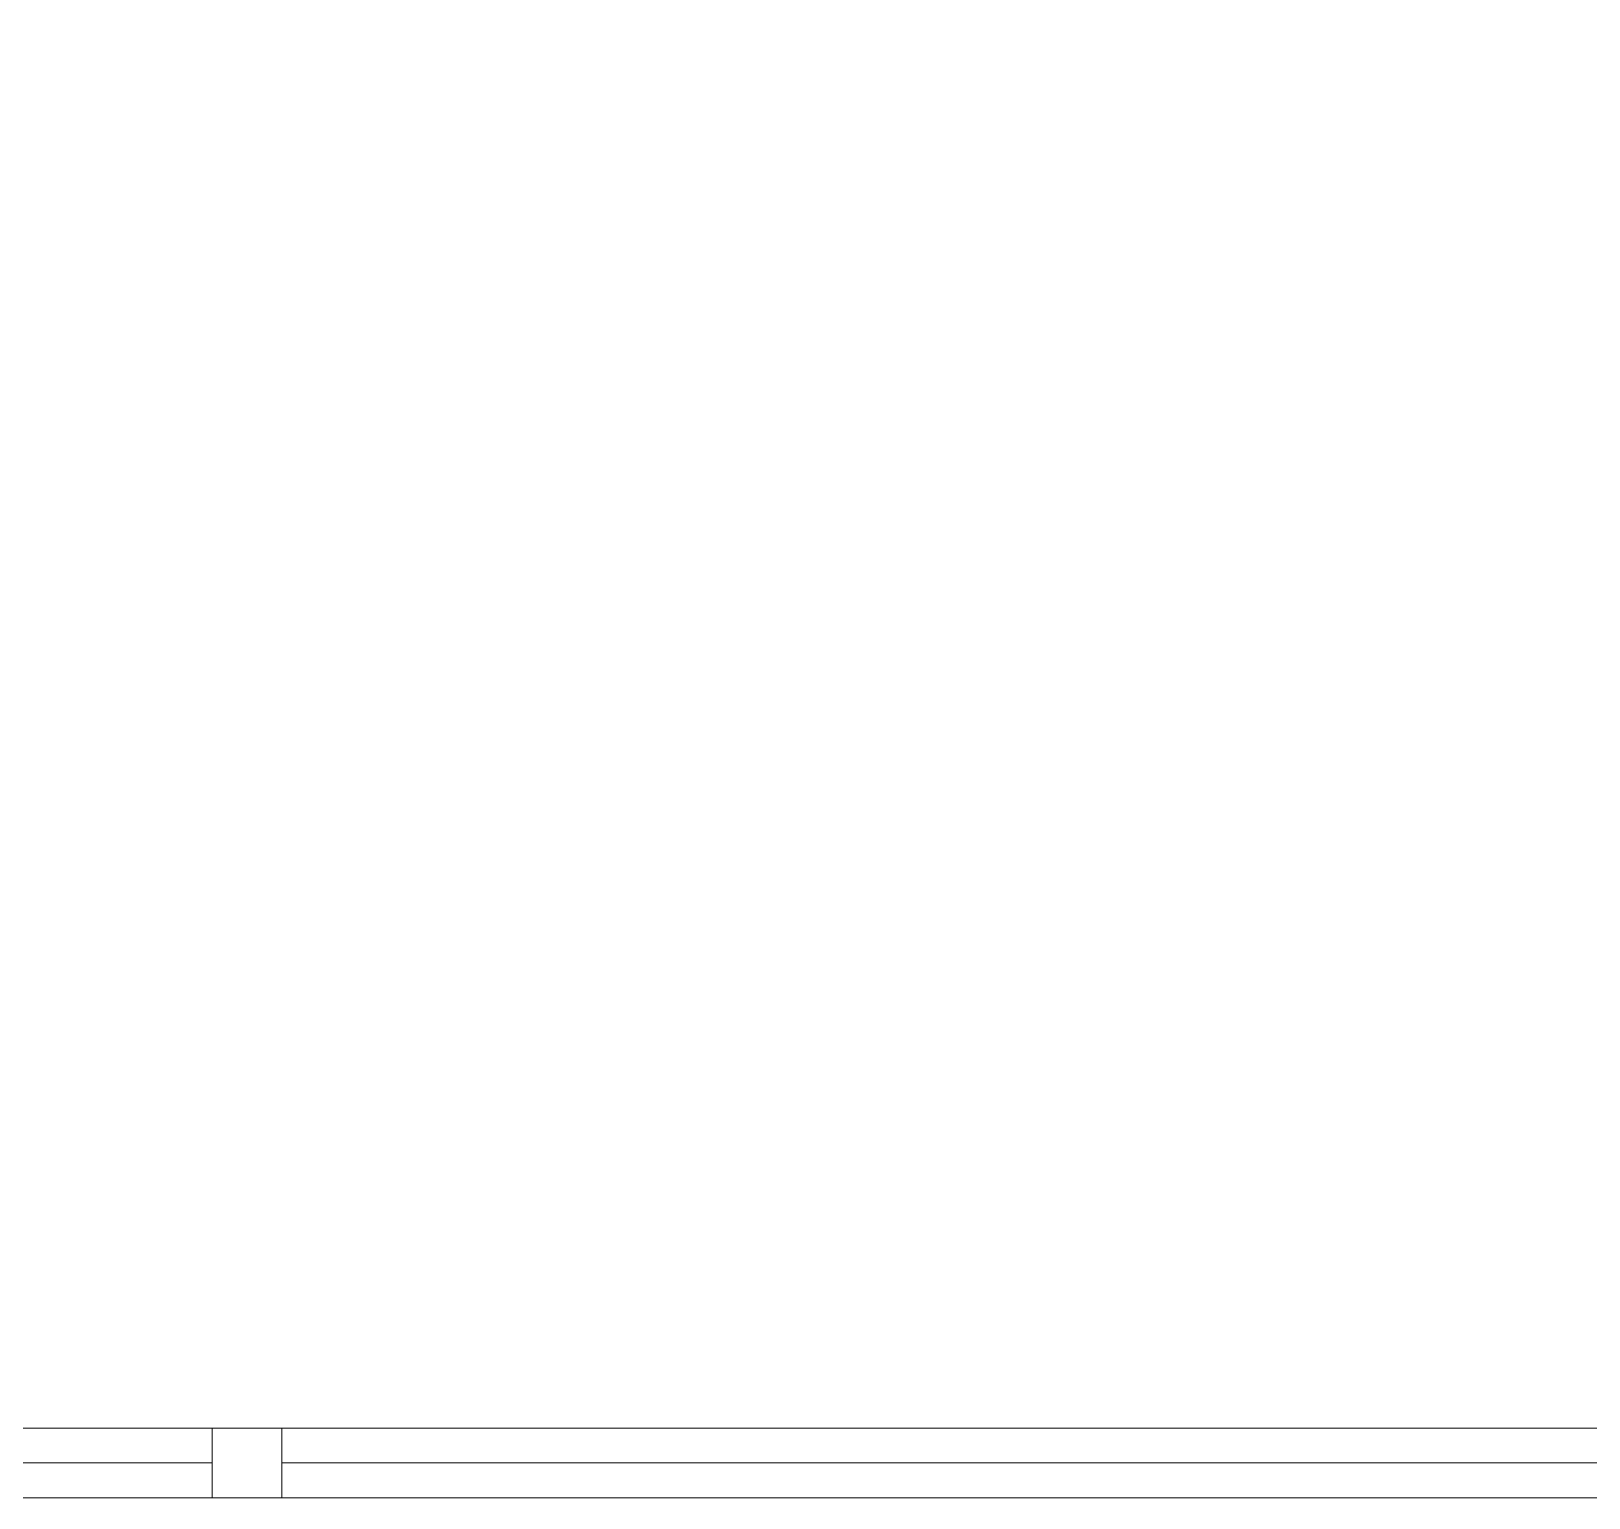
# Model space of a CAD drawing. Header units: millimetres. Extents: x 7998 to 72132, y -12523 to 5591.
# Drawn here: x 65030.6 to 65120, y -9848.9 to -9764.7 of the extents above; entities that cross this region are included whole.
import ezdxf

# ---------------------------------------------------------------- set-up
doc = ezdxf.new("R2010")
doc.units = ezdxf.units.MM
doc.layers.add('Xray_Window', color=153, linetype='Continuous', lineweight=20)

msp = doc.modelspace()

# ---------------------------------------------------------------- linework, layer by layer
at = {"layer": 'Xray_Window', "lineweight": 0}
for p, q in [((65041.01, -9846.902), (64772.01, -9846.902)), ((65045.01, -9846.902), (65314.01, -9846.902))]:
    msp.add_line(p, q, dxfattribs=at)
msp.add_lwpolyline([(64728.01, -9819.902), (64728.01, -9411.264), (65488.01, -9411.264), (65488.01, -9844.902), (65368.01, -9844.902), (65368.01, -9819.902), (65318.01, -9819.902), (65318.01, -9844.902), (64768.01, -9844.902), (64768.01, -9819.902), (64728.01, -9819.902)], dxfattribs=at)
for points in [[(65318.01, -9848.902), (65318.01, -9844.902), (64768.01, -9844.902), (64768.01, -9848.902)], [(65045.01, -9848.902), (65041.01, -9848.902), (65041.01, -9844.902), (65045.01, -9844.902)]]:
    msp.add_lwpolyline(points, close=True, dxfattribs=at)

doc.saveas('drawing.dxf')
